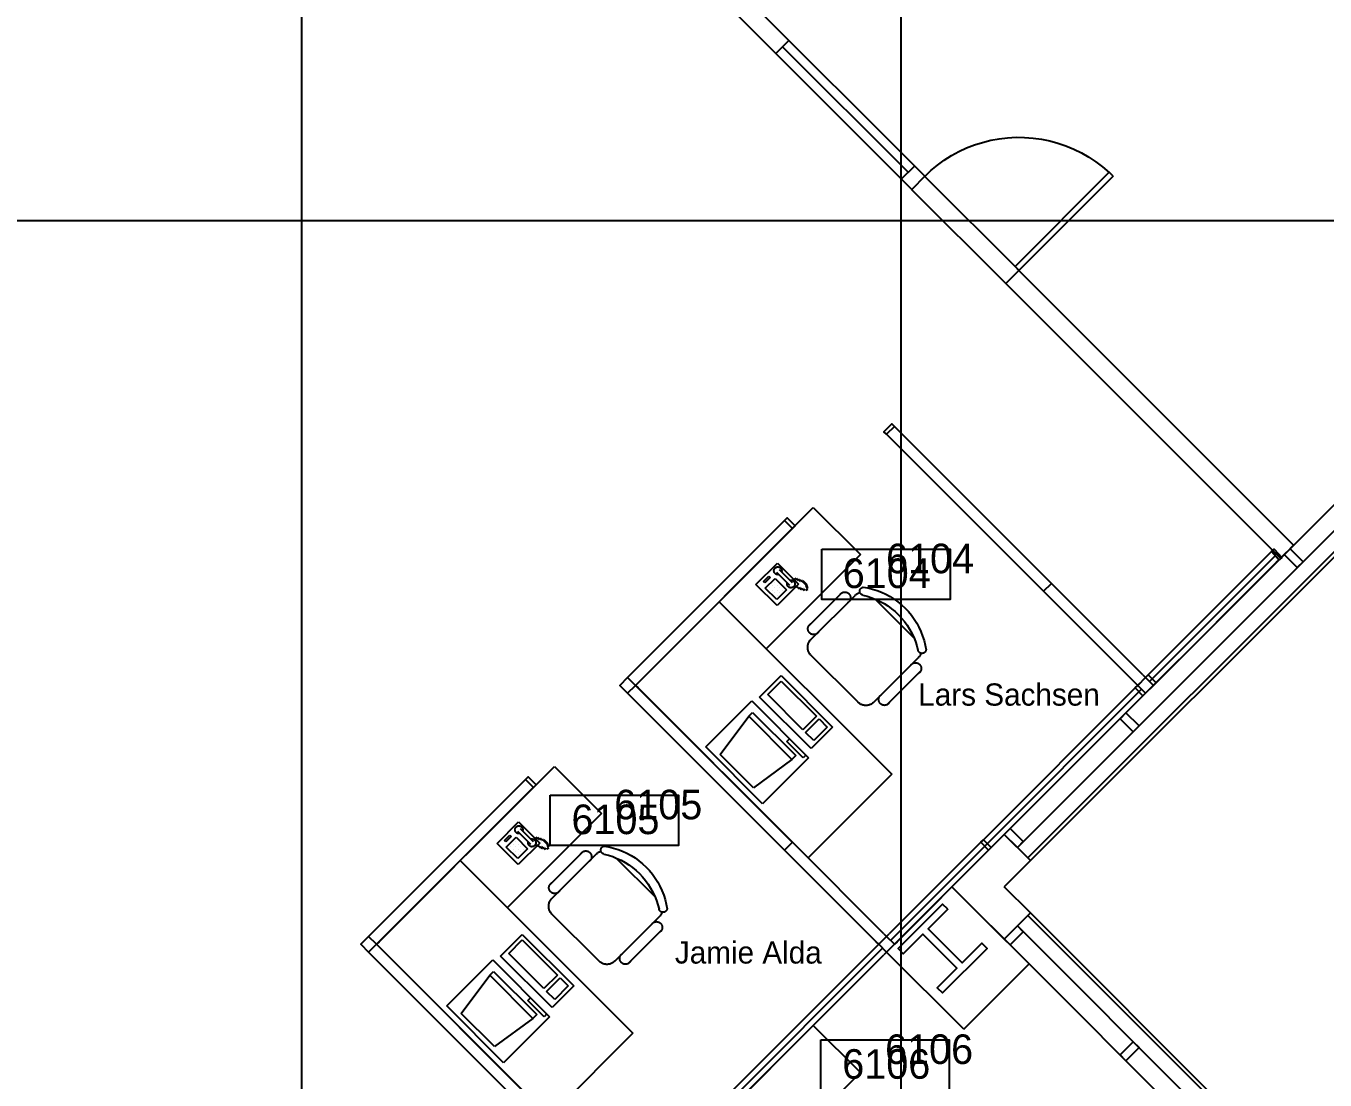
# Model space of a CAD drawing. Header units: millimetres. Extents: x 18694 to 89916, y 18694 to 89916.
# Drawn here: x 74918 to 83838, y 70910 to 78149 of the extents above; entities that cross this region are included whole.
import ezdxf

# ---------------------------------------------------------------- set-up
doc = ezdxf.new("R2010")
doc.units = ezdxf.units.MM
doc.layers.get('0').update_dxf_attribs({"linetype": 'CONTINUOUS'})
for name, color, linetype in [('E-B-FURR', 7, 'CONTINUOUS'), ('E-B-GLAZ', 7, 'CONTINUOUS'), ('E-B-MULL', 7, 'CONTINUOUS'), ('E-B-SHEL', 7, 'CONTINUOUS'), ('E-C-HEAD', 7, 'CONTINUOUS'), ('E-S-COLM', 7, 'CONTINUOUS'), ('EMPLOYEE', 7, 'CONTINUOUS'), ('GRIDLN', 7, 'CONTINUOUS'), ('PANELS_201', 7, 'CONTINUOUS'), ('RMNUM', 7, 'CONTINUOUS')]:
    doc.layers.add(name, color=color, linetype=linetype)

msp = doc.modelspace()

# ---------------------------------------------------------------- linework, layer by layer
for p, q in [((82355.330206, 77144.201789), (81709.414405, 76496.961386)), ((82382.298556, 77117.28863), (81736.382755, 76470.048228)), ((82382.298556, 77117.28863), (82355.330206, 77144.201789)), ((81736.382755, 76470.048228), (81709.414405, 76496.961386)), ((79103.167774, 73620.559443), (80324.482606, 74841.874275)), ((80324.482606, 74841.874275), (80647.771827, 74518.585055)), ((80647.771827, 74518.585055), (80001.193386, 73872.006614)), ((79930.789037, 74313.456469), (80078.160111, 74460.827543)), ((80071.813117, 74398.278468), (80161.615679, 74308.475907)), ((80078.160111, 74460.827543), (80223.713416, 74315.274238)), ((80089.77363, 74416.23898), (80179.576191, 74326.436419)), ((80076.342342, 74167.903164), (79930.789037, 74313.456469)), ((79983.065752, 74332.937947), (80019.548042, 74369.420237)), ((79991.484742, 74324.518957), (79983.065752, 74332.937947)), ((80027.967032, 74361.001247), (79991.484742, 74324.518957)), ((79994.291072, 74288.036666), (80061.642993, 74355.388587)), ((80019.548042, 74369.420237), (80027.967032, 74361.001247)), ((80041.998683, 74307.680976), (80041.998683, 74307.680976)), ((80058.836663, 74324.518957), (80058.836663, 74324.518957)), ((80061.642993, 74355.388587), (80140.220234, 74276.811346)), ((80075.674643, 74307.680976), (80075.674643, 74307.680976)), ((80223.713416, 74315.274238), (80076.342342, 74167.903164)), ((80192.714242, 74349.766573), (80207.082652, 74356.950778)), ((80194.533355, 74306.24899), (80221.451062, 74292.292934)), ((80203.49055, 74346.174471), (80217.85896, 74353.358675)), ((80214.266857, 74342.582368), (80228.635267, 74349.766573)), ((80225.043164, 74338.990266), (80239.411574, 74346.174471)), ((80235.819472, 74335.398163), (80250.187882, 74342.582368)), ((80246.595779, 74331.806061), (80260.964189, 74338.990266)), ((80253.779984, 74324.621856), (80268.148394, 74331.806061)), ((80260.964189, 74317.437651), (80275.332599, 74324.621856)), ((80268.148394, 74310.253446), (80282.516804, 74317.437651)), ((80271.740496, 74299.477139), (80286.108906, 74306.661344)), ((80072.868313, 74209.459425), (79994.291072, 74288.036666)), ((80025.160702, 74290.842996), (80025.160702, 74290.842996)), ((80041.998683, 74274.005016), (80041.998683, 74274.005016)), ((80058.836663, 74290.842996), (80058.836663, 74290.842996)), ((80058.836663, 74257.167036), (80058.836663, 74257.167036)), ((80140.220234, 74276.811346), (80072.868313, 74209.459425)), ((80075.674643, 74274.005016), (80075.674643, 74274.005016)), ((80075.674643, 74240.329055), (80075.674643, 74240.329055)), ((80092.512623, 74290.842996), (80092.512623, 74290.842996)), ((80092.512623, 74257.167036), (80092.512623, 74257.167036)), ((80109.350603, 74274.005016), (80109.350603, 74274.005016)), ((80221.451062, 74285.108729), (80235.819472, 74292.292934)), ((80232.227369, 74281.516627), (80246.595779, 74288.700831)), ((80243.003677, 74277.924524), (80257.372086, 74285.108729)), ((80253.779984, 74274.332422), (80268.148394, 74281.516627)), ((80271.994865, 74275.132611), (80286.363275, 74282.316815)), ((80275.332599, 74288.700831), (80289.701009, 74295.885036)), ((80292.252393, 74027.776436), (80521.248924, 74256.772967)), ((80307.967841, 73935.728811), (80613.296549, 74241.057519)), ((80749.075961, 74213.041181), (81016.332505, 73945.784637)), ((79677.904166, 74195.295834), (80863.297974, 73009.902026)), ((80631.257061, 73504.676517), (80307.967841, 73827.965737)), ((81044.348843, 73810.005225), (80739.020135, 73504.676517)), ((79955.695752, 73538.767766), (80104.243004, 73687.315018)), ((80104.243004, 73687.315018), (80457.042728, 73334.515295)), ((80831.821845, 73488.206984), (81060.818376, 73717.203515)), ((80288.561582, 72435.165635), (79103.167774, 73620.559443)), ((80011.400972, 73557.336173), (80104.243004, 73650.178205)), ((80104.243004, 73650.178205), (80345.632289, 73408.788921)), ((79585.488147, 73197.573297), (79901.151058, 73513.236207)), ((79901.151058, 73513.236207), (80291.087595, 73123.299671)), ((80308.495476, 73185.968043), (79955.695752, 73538.767766)), ((80252.790256, 73315.946888), (80011.400972, 73557.336173)), ((79685.430531, 73145.920082), (79880.593179, 73408.0705)), ((79880.593179, 73408.0705), (79906.848556, 73434.325877)), ((80176.941631, 73111.722048), (79880.593179, 73408.0705)), ((79906.848556, 73434.325877), (80203.197008, 73137.977425)), ((80345.632289, 73408.788921), (80252.790256, 73315.946888)), ((80271.358663, 73297.378482), (80364.200695, 73390.220514)), ((80457.042728, 73334.515295), (80308.495476, 73185.968043)), ((80419.905915, 73334.515295), (80327.063882, 73241.673262)), ((80364.200695, 73390.220514), (80419.905915, 73334.515295)), ((80142.540343, 73234.71011), (80161.108749, 73253.278516)), ((80253.950782, 73123.299671), (80142.540343, 73234.71011)), ((80327.063882, 73241.673262), (80271.358663, 73297.378482)), ((79975.424684, 72807.63676), (79585.488147, 73197.573297)), ((79913.795638, 72917.554975), (79685.430531, 73145.920082)), ((80272.519188, 73141.868077), (80253.950782, 73123.299671)), ((77325.077062, 71842.468731), (78546.391894, 73063.783563)), ((78546.391894, 73063.783563), (78869.681115, 72740.494343)), ((80176.941631, 73111.722048), (79913.795638, 72917.554975)), ((80291.087595, 73123.299671), (79975.424684, 72807.63676)), ((80203.197008, 73137.977425), (80176.941631, 73111.722048)), ((80863.297974, 73009.902026), (80288.561582, 72435.165635)), ((78869.681115, 72740.494343), (78223.102674, 72093.915902)), ((78152.698325, 72535.365757), (78300.069399, 72682.736831)), ((78293.722406, 72620.187756), (78383.524967, 72530.385195)), ((78300.069399, 72682.736831), (78445.622704, 72537.183526)), ((78311.682918, 72638.148268), (78401.485479, 72548.345707)), ((78298.25163, 72389.812452), (78152.698325, 72535.365757)), ((78204.97504, 72554.847235), (78241.45733, 72591.329525)), ((78213.39403, 72546.428245), (78204.97504, 72554.847235)), ((78249.87632, 72582.910535), (78213.39403, 72546.428245)), ((78216.20036, 72509.945954), (78283.552281, 72577.297875)), ((78241.45733, 72591.329525), (78249.87632, 72582.910535)), ((78263.907971, 72529.590264), (78263.907971, 72529.590264)), ((78280.745951, 72546.428245), (78280.745951, 72546.428245)), ((78283.552281, 72577.297875), (78362.129522, 72498.720634)), ((78297.583931, 72529.590264), (78297.583931, 72529.590264)), ((78445.622704, 72537.183526), (78298.25163, 72389.812452)), ((78414.62353, 72571.675861), (78428.99194, 72578.860066)), ((78416.442643, 72528.158278), (78443.36035, 72514.202222)), ((78425.399838, 72568.083759), (78439.768248, 72575.267963)), ((78436.176145, 72564.491656), (78450.544555, 72571.675861)), ((78446.952452, 72560.899554), (78461.320862, 72568.083759)), ((78457.72876, 72557.307451), (78472.09717, 72564.491656)), ((78468.505067, 72553.715349), (78482.873477, 72560.899554)), ((78475.689272, 72546.531144), (78490.057682, 72553.715349)), ((78482.873477, 72539.346939), (78497.241887, 72546.531144)), ((78490.057682, 72532.162734), (78504.426092, 72539.346939)), ((78493.649784, 72521.386427), (78508.018194, 72528.570632)), ((78497.241887, 72510.610119), (78511.610297, 72517.794324)), ((78294.777601, 72431.368713), (78216.20036, 72509.945954)), ((78247.06999, 72512.752284), (78247.06999, 72512.752284)), ((78263.907971, 72495.914304), (78263.907971, 72495.914304)), ((78280.745951, 72512.752284), (78280.745951, 72512.752284)), ((78280.745951, 72479.076324), (78280.745951, 72479.076324)), ((78362.129522, 72498.720634), (78294.777601, 72431.368713)), ((78297.583931, 72495.914304), (78297.583931, 72495.914304)), ((78297.583931, 72462.238343), (78297.583931, 72462.238343)), ((78314.421911, 72512.752284), (78314.421911, 72512.752284)), ((78314.421911, 72479.076324), (78314.421911, 72479.076324)), ((78331.259892, 72495.914304), (78331.259892, 72495.914304)), ((78443.36035, 72507.018017), (78457.72876, 72514.202222)), ((78454.136657, 72503.425915), (78468.505067, 72510.610119)), ((78464.912965, 72499.833812), (78479.281375, 72507.018017)), ((78475.689272, 72496.24171), (78490.057682, 72503.425915)), ((78493.904153, 72497.041899), (78508.272563, 72504.226103)), ((78514.161681, 72249.685724), (78743.158212, 72478.682255)), ((78529.877129, 72157.638099), (78835.205837, 72462.966807)), ((78970.985249, 72434.950469), (79238.241793, 72167.693925)), ((77899.813454, 72417.205122), (79085.207262, 71231.811314)), ((78853.166349, 71726.585805), (78529.877129, 72049.875025)), ((79266.258131, 72031.914513), (78960.929423, 71726.585805)), ((78177.60504, 71760.677054), (78326.152292, 71909.224306)), ((78326.152292, 71909.224306), (78678.952016, 71556.424583)), ((79053.731133, 71710.116272), (79282.727664, 71939.112803)), ((78510.47087, 70657.074923), (77325.077062, 71842.468731)), ((78233.31026, 71779.245461), (78326.152292, 71872.087493)), ((78326.152292, 71872.087493), (78567.541577, 71630.698209)), ((77807.397435, 71419.482585), (78123.060346, 71735.145496)), ((78123.060346, 71735.145496), (78512.996883, 71345.208959)), ((78530.404764, 71407.877331), (78177.60504, 71760.677054)), ((78474.699544, 71537.856176), (78233.31026, 71779.245461)), ((77907.339819, 71367.82937), (78102.502467, 71629.979788)), ((78102.502467, 71629.979788), (78128.757844, 71656.235165)), ((78398.850919, 71333.631336), (78102.502467, 71629.979788)), ((78128.757844, 71656.235165), (78425.106296, 71359.886713)), ((78567.541577, 71630.698209), (78474.699544, 71537.856176)), ((78493.267951, 71519.28777), (78586.109983, 71612.129802)), ((78678.952016, 71556.424583), (78530.404764, 71407.877331)), ((78641.815203, 71556.424583), (78548.97317, 71463.58255)), ((78586.109983, 71612.129802), (78641.815203, 71556.424583)), ((78364.449631, 71456.619398), (78383.018037, 71475.187804)), ((78475.86007, 71345.208959), (78364.449631, 71456.619398)), ((78548.97317, 71463.58255), (78493.267951, 71519.28777)), ((78197.333972, 71029.546048), (77807.397435, 71419.482585)), ((78135.704926, 71139.464263), (77907.339819, 71367.82937)), ((78425.106296, 71359.886713), (78398.850919, 71333.631336)), ((78494.428476, 71363.777365), (78475.86007, 71345.208959)), ((78398.850919, 71333.631336), (78135.704926, 71139.464263)), ((78512.996883, 71345.208959), (78197.333972, 71029.546048)), ((79103.167774, 70064.378019), (80324.482606, 71285.692851)), ((80324.482606, 71285.692851), (80647.771827, 70962.403631)), ((79085.207262, 71231.811314), (78510.47087, 70657.074923)), ((80647.771827, 70962.403631), (80001.193386, 70315.82519))]:
    msp.add_line(p, q)
for points in [[(81089.142353, 77115.964029), (81131.582184, 77155.86426), (81176.476415, 77192.981316), (81223.642854, 77227.164569), (81272.890092, 77258.275296), (81324.018273, 77286.187244), (81376.81991, 77310.787141), (81431.080722, 77331.975156), (81486.58051, 77349.665303), (81543.094045, 77363.785793), (81600.391982, 77374.279321), (81658.241796, 77381.103303), (81716.408722, 77384.230047), (81774.656706, 77383.646862), (81832.749367, 77379.356116), (81890.450954, 77371.375222), (81947.527302, 77359.736567), (82003.746784, 77344.487383), (82058.88125, 77325.689555), (82112.706955, 77303.419368), (82165.005463, 77277.767198), (82215.564537, 77248.837147), (82264.178998, 77216.746618), (82310.651558, 77181.625843), (82354.793624, 77143.617346)], [(80088.358569, 74381.733016), (80086.677011, 74381.29381), (80084.97038, 74380.965254), (80083.245948, 74380.748748), (80081.511064, 74380.645215), (80079.773122, 74380.655096), (80078.039528, 74380.778349), (80076.317669, 74381.014448), (80074.614884, 74381.362388), (80072.938428, 74381.820686), (80071.295447, 74382.387389), (80069.692941, 74383.060081), (80068.13774, 74383.835896), (80066.636471, 74384.711528), (80065.195532, 74385.683246), (80063.821063, 74386.746907), (80062.518923, 74387.897981), (80061.294659, 74389.13156), (80060.153489, 74390.442389), (80059.100277, 74391.824881), (80058.139511, 74393.273145), (80057.275284, 74394.781008), (80056.51128, 74396.342046), (80055.850755, 74397.949605), (80055.296523, 74399.596835), (80054.850946, 74401.276716), (80054.515924, 74402.98209), (80054.292884, 74404.705689), (80054.182776, 74406.440168), (80054.18607, 74408.178135), (80054.302751, 74409.912184), (80054.532322, 74411.634925), (80054.873806, 74413.339017), (80055.325746, 74415.017197), (80055.886217, 74416.662315), (80056.552831, 74418.267359), (80057.322746, 74419.825489), (80058.192682, 74421.330066), (80059.158931, 74422.774678), (80060.217375, 74424.153168), (80061.363505, 74425.459662), (80062.592435, 74426.688593), (80063.89893, 74427.834722), (80065.27742, 74428.893167), (80066.722031, 74429.859416), (80068.226608, 74430.729352), (80069.784739, 74431.499267), (80071.389783, 74432.16588), (80073.034901, 74432.726351), (80074.713081, 74433.178292), (80076.417173, 74433.519775), (80078.139914, 74433.749347), (80079.873963, 74433.866028), (80081.61193, 74433.869322), (80083.346409, 74433.759214), (80085.070008, 74433.536174), (80086.775381, 74433.201151), (80088.455263, 74432.755575), (80090.102493, 74432.201343), (80091.710052, 74431.540818), (80093.27109, 74430.776814), (80094.778953, 74429.912587), (80096.227217, 74428.951821), (80097.609709, 74427.898608), (80098.920538, 74426.757439), (80100.154117, 74425.533175), (80101.30519, 74424.231034), (80102.368852, 74422.856566), (80103.34057, 74421.415627), (80104.216202, 74419.914358), (80104.992017, 74418.359157), (80105.664709, 74416.756651), (80106.231412, 74415.113669), (80106.689709, 74413.437214), (80107.037649, 74411.734428), (80107.273749, 74410.01257), (80107.397002, 74408.278976), (80107.406883, 74406.541034), (80107.30335, 74404.80615), (80107.086844, 74403.081718), (80106.758288, 74401.375087), (80106.319081, 74399.693529)], [(80163.030739, 74342.981871), (80164.712297, 74343.421077), (80166.418929, 74343.749633), (80168.143361, 74343.966139), (80169.878244, 74344.069672), (80171.616186, 74344.059791), (80173.349781, 74343.936538), (80175.071639, 74343.700439), (80176.774424, 74343.352499), (80178.45088, 74342.894201), (80180.093862, 74342.327499), (80181.696367, 74341.654806), (80183.251569, 74340.878991), (80184.752838, 74340.003359), (80186.193777, 74339.031642), (80187.568245, 74337.96798), (80188.870386, 74336.816906), (80190.094649, 74335.583327), (80191.235819, 74334.272498), (80192.289031, 74332.890006), (80193.249798, 74331.441742), (80194.114025, 74329.933879), (80194.878029, 74328.372842), (80195.538554, 74326.765282), (80196.092786, 74325.118052), (80196.538362, 74323.438171), (80196.873384, 74321.732797), (80197.096425, 74320.009198), (80197.206533, 74318.274719), (80197.203239, 74316.536752), (80197.086558, 74314.802703), (80196.856986, 74313.079962), (80196.515503, 74311.375871), (80196.063562, 74309.69769), (80195.503091, 74308.052572), (80194.836477, 74306.447528), (80194.066562, 74304.889398), (80193.196627, 74303.384821), (80192.230378, 74301.940209), (80191.171933, 74300.561719), (80190.025803, 74299.255225), (80188.796873, 74298.026294), (80187.490379, 74296.880165), (80186.111889, 74295.82172), (80184.667277, 74294.855471), (80183.1627, 74293.985535), (80181.60457, 74293.21562), (80179.999525, 74292.549007), (80178.354408, 74291.988536), (80176.676227, 74291.536595), (80174.972135, 74291.195112), (80173.249394, 74290.96554), (80171.515345, 74290.848859), (80169.777378, 74290.845565), (80168.0429, 74290.955673), (80166.319301, 74291.178714), (80164.613927, 74291.513736), (80162.934046, 74291.959312), (80161.286815, 74292.513544), (80159.679256, 74293.174069), (80158.118219, 74293.938073), (80156.610355, 74294.8023), (80155.162092, 74295.763067), (80153.7796, 74296.816279), (80152.468771, 74297.957448), (80151.235191, 74299.181712), (80150.084118, 74300.483853), (80149.020456, 74301.858321), (80148.048739, 74303.29926), (80147.173107, 74304.800529), (80146.397291, 74306.35573), (80145.724599, 74307.958236), (80145.157897, 74309.601218), (80144.699599, 74311.277673), (80144.351659, 74312.980459), (80144.115559, 74314.702317), (80143.992307, 74316.435911), (80143.982426, 74318.173853), (80144.085959, 74319.908737), (80144.302465, 74321.633169), (80144.631021, 74323.3398), (80145.070227, 74325.021359)], [(80505.533476, 74241.057519), (80506.848049, 74243.279986), (80508.304361, 74245.412266), (80509.896248, 74247.445332), (80511.61697, 74249.370579), (80513.459244, 74251.179857), (80515.415272, 74252.865508), (80517.476773, 74254.420395), (80519.635022, 74255.837937), (80521.880881, 74257.112133), (80524.204845, 74258.23759), (80526.597076, 74259.209544), (80529.047447, 74260.02388), (80531.545586, 74260.677151), (80534.080918, 74261.166592), (80536.642712, 74261.49013), (80539.220122, 74261.646397), (80541.802238, 74261.634731), (80544.378131, 74261.455182), (80546.936896, 74261.108508), (80549.467702, 74260.596179), (80551.959837, 74259.920362), (80554.40275, 74259.083918), (80556.7861, 74258.090388), (80559.0998, 74256.943978), (80561.334054, 74255.64954), (80563.479406, 74254.212554), (80565.526773, 74252.639103), (80567.46749, 74250.935847), (80569.293341, 74249.109997), (80570.996597, 74247.16928), (80572.570048, 74245.121912), (80574.007034, 74242.976561), (80575.301471, 74240.742306), (80576.447881, 74238.428607), (80577.441411, 74236.045256), (80578.277855, 74233.602343), (80578.953672, 74231.110209), (80579.466002, 74228.579403), (80579.812675, 74226.020638), (80579.992225, 74223.444745), (80580.003891, 74220.862628), (80579.847624, 74218.285218), (80579.524085, 74215.723425), (80579.034644, 74213.188093), (80578.381373, 74210.689954), (80577.567038, 74208.239582), (80576.595084, 74205.847352), (80575.469627, 74203.523388), (80574.19543, 74201.277528), (80572.777888, 74199.11928), (80571.223001, 74197.057779), (80569.537351, 74195.101751), (80567.728073, 74193.259476), (80565.802825, 74191.538754), (80563.769759, 74189.946868), (80561.637479, 74188.490555), (80559.415012, 74187.175982)], [(80613.296549, 74241.057519), (80616.634718, 74244.200608), (80620.155881, 74247.137239), (80623.84729, 74249.856777), (80627.695578, 74252.349379), (80631.686814, 74254.606017), (80635.806548, 74256.618524), (80640.039863, 74258.379612), (80644.371432, 74259.882905)], [(80664.950583, 74240.225093), (80663.215857, 74240.684015), (80661.514274, 74241.253662), (80659.852893, 74241.931671), (80658.238606, 74242.715229), (80656.678112, 74243.601084), (80655.177884, 74244.585563), (80653.744146, 74245.66458), (80652.382847, 74246.83366), (80651.099633, 74248.087951), (80649.899829, 74249.42225), (80648.788413, 74250.831021), (80647.769996, 74252.308421), (80646.848802, 74253.848318), (80646.028653, 74255.444325), (80645.312953, 74257.089821), (80644.704669, 74258.777978), (80644.206327, 74260.501793), (80643.819993, 74262.254114), (80643.547271, 74264.027671), (80643.389291, 74265.815107), (80643.346709, 74267.609005), (80643.419702, 74269.401923), (80643.607966, 74271.186422), (80643.910722, 74272.9551), (80644.326713, 74274.700619), (80644.854212, 74276.415736), (80645.491032, 74278.093337), (80646.234531, 74279.72646), (80647.081623, 74281.308332), (80648.028795, 74282.832388), (80649.072117, 74284.292307), (80650.20726, 74285.682031), (80651.429515, 74286.995794), (80652.733812, 74288.228147), (80654.114739, 74289.373976), (80655.566566, 74290.428528), (80657.083272, 74291.387428), (80658.658562, 74292.246696), (80660.285902, 74293.00277), (80661.958541, 74293.652511), (80663.669538, 74294.193224), (80665.411796, 74294.622666), (80667.178086, 74294.939056)], [(80664.863713, 74239.847997), (80695.244156, 74232.060567), (80725.075218, 74222.379497), (80754.238993, 74210.843051), (80782.620213, 74197.496827), (80810.106703, 74182.393574), (80836.589824, 74165.592988), (80861.964902, 74147.161472), (80886.131643, 74127.171876), (80908.994531, 74105.703207), (80930.4632, 74082.840319), (80950.452796, 74058.673578), (80968.884312, 74033.2985), (80985.684898, 74006.815379), (81000.788151, 73979.328889), (81014.134375, 73950.947669), (81025.670821, 73921.783894), (81035.351891, 73891.952832), (81043.139321, 73861.572389)], [(80667.178086, 74294.939056), (80699.368367, 74289.278334), (80731.128006, 74281.55931), (80762.325533, 74271.813937), (80792.831806, 74260.082554), (80822.520543, 74246.413726), (80851.268849, 74230.864033), (80878.957718, 74213.497844), (80905.472533, 74194.387047), (80930.703536, 74173.61075), (80954.546282, 74151.254958), (80976.902074, 74127.412212), (80997.678371, 74102.181209), (81016.789168, 74075.666394), (81034.155357, 74047.977525), (81049.70505, 74019.229219), (81063.373878, 73989.540482), (81075.105261, 73959.034209), (81084.850634, 73927.836682), (81092.569658, 73896.077043), (81098.23038, 73863.886762)], [(80361.849378, 73989.610348), (80360.534805, 73987.387881), (80359.078492, 73985.255601), (80357.486606, 73983.222535), (80355.765883, 73981.297287), (80353.923609, 73979.488009), (80351.967581, 73977.802359), (80349.90608, 73976.247472), (80347.747832, 73974.82993), (80345.501972, 73973.555733), (80343.178008, 73972.430276), (80340.785777, 73971.458322), (80338.335406, 73970.643987), (80335.837267, 73969.990716), (80333.301935, 73969.501275), (80330.740142, 73969.177736), (80328.162732, 73969.021469), (80325.580615, 73969.033135), (80323.004722, 73969.212685), (80320.445957, 73969.559358), (80317.915151, 73970.071688), (80315.423017, 73970.747505), (80312.980104, 73971.583949), (80310.596753, 73972.577479), (80308.283054, 73973.723889), (80306.048799, 73975.018326), (80303.903447, 73976.455312), (80301.85608, 73978.028763), (80299.915363, 73979.732019), (80298.089513, 73981.55787), (80296.386257, 73983.498587), (80294.812806, 73985.545954), (80293.37582, 73987.691306), (80292.081382, 73989.92556), (80290.934972, 73992.23926), (80289.941442, 73994.62261), (80289.104998, 73997.065523), (80288.429181, 73999.557658), (80287.916852, 74002.088464), (80287.570178, 74004.647229), (80287.390629, 74007.223122), (80287.378963, 74009.805238), (80287.53523, 74012.382648), (80287.858768, 74014.944442), (80288.348209, 74017.479774), (80289.00148, 74019.977913), (80289.815816, 74022.428284), (80290.78777, 74024.820515), (80291.913227, 74027.144479), (80293.187423, 74029.390338), (80294.604965, 74031.548587), (80296.159852, 74033.610088), (80297.845503, 74035.566116), (80299.654781, 74037.40839), (80301.580028, 74039.129112), (80303.613094, 74040.720999), (80305.745374, 74042.177311), (80307.967841, 74043.491884)], [(80307.967841, 73827.965737), (80304.559184, 73831.605123), (80301.395853, 73835.459653), (80298.491393, 73839.512822), (80295.858242, 73843.747274), (80293.507675, 73848.144876), (80291.449757, 73852.686797), (80289.693302, 73857.353587), (80288.24583, 73862.125263), (80287.113539, 73866.981392), (80286.301279, 73871.901178), (80285.812528, 73876.863556), (80285.649378, 73881.847274), (80285.812528, 73886.830993), (80286.301279, 73891.79337), (80287.113539, 73896.713157), (80288.24583, 73901.569285), (80289.693302, 73906.340961), (80291.449757, 73911.007752), (80293.507675, 73915.549672), (80295.858242, 73919.947274), (80298.491393, 73924.181726), (80301.395853, 73928.234895), (80304.559184, 73932.089425), (80307.967841, 73935.728811)], [(81098.23038, 73863.886762), (81097.91399, 73862.120472), (81097.484548, 73860.378214), (81096.943835, 73858.667217), (81096.294094, 73856.994578), (81095.53802, 73855.367238), (81094.678752, 73853.791948), (81093.719852, 73852.275242), (81092.6653, 73850.823415), (81091.519471, 73849.442488), (81090.287118, 73848.138191), (81088.973355, 73846.915936), (81087.583631, 73845.780793), (81086.123712, 73844.737471), (81084.599656, 73843.790299), (81083.017784, 73842.943207), (81081.384661, 73842.199708), (81079.70706, 73841.562888), (81077.991943, 73841.035389), (81076.246424, 73840.619398), (81074.477746, 73840.316642), (81072.693247, 73840.128378), (81070.900329, 73840.055385), (81069.106431, 73840.097967), (81067.318995, 73840.255947), (81065.545438, 73840.528669), (81063.793117, 73840.915003), (81062.069302, 73841.413345), (81060.381145, 73842.021629), (81058.735649, 73842.737329), (81057.139642, 73843.557478), (81055.599745, 73844.478672), (81054.122345, 73845.497089), (81052.713574, 73846.608505), (81051.379275, 73847.808309), (81050.124984, 73849.091523), (81048.955904, 73850.452822), (81047.876887, 73851.88656), (81046.892408, 73853.386788), (81046.006553, 73854.947282), (81045.222995, 73856.561569), (81044.544986, 73858.22295), (81043.975339, 73859.924533), (81043.516417, 73861.659259)], [(80991.221391, 73755.369603), (80992.535964, 73757.59207), (80993.992277, 73759.72435), (80995.584163, 73761.757416), (80997.304885, 73763.682664), (80999.14716, 73765.491942), (81001.103188, 73767.177592), (81003.164689, 73768.732479), (81005.322937, 73770.150021), (81007.568797, 73771.424218), (81009.892761, 73772.549675), (81012.284991, 73773.521629), (81014.735363, 73774.335964), (81017.233502, 73774.989235), (81019.768834, 73775.478676), (81022.330627, 73775.802215), (81024.908037, 73775.958482), (81027.490154, 73775.946816), (81030.066047, 73775.767266), (81032.624812, 73775.420593), (81035.155618, 73774.908263), (81037.647752, 73774.232446), (81040.090665, 73773.396002), (81042.474016, 73772.402472), (81044.787715, 73771.256062), (81047.02197, 73769.961625), (81049.167321, 73768.524639), (81051.214689, 73766.951188), (81053.155406, 73765.247932), (81054.981256, 73763.422081), (81056.684512, 73761.481364), (81058.257963, 73759.433997), (81059.694949, 73757.288645), (81060.989387, 73755.054391), (81062.135797, 73752.740691), (81063.129327, 73750.357341), (81063.965771, 73747.914428), (81064.641588, 73745.422293), (81065.153917, 73742.891487), (81065.500591, 73740.332722), (81065.68014, 73737.756829), (81065.691806, 73735.174713), (81065.535539, 73732.597303), (81065.212001, 73730.035509), (81064.72256, 73727.500177), (81064.069289, 73725.002038), (81063.254953, 73722.551667), (81062.282999, 73720.159436), (81061.157542, 73717.835472), (81059.883346, 73715.589613), (81058.465804, 73713.431364), (81056.910917, 73711.369863), (81055.225266, 73709.413835), (81053.415988, 73707.571561), (81051.490741, 73705.850839), (81049.457675, 73704.258952), (81047.325395, 73702.80264), (81045.102928, 73701.488067)], [(81063.174229, 73841.080108), (81061.670936, 73836.748539), (81059.909848, 73832.515224), (81057.897341, 73828.39549), (81055.640703, 73824.404254), (81053.148101, 73820.555966), (81050.428563, 73816.864557), (81047.491932, 73813.343394), (81044.348843, 73810.005225)], [(80739.020135, 73504.676517), (80735.380749, 73501.26786), (80731.526219, 73498.104529), (80727.47305, 73495.200069), (80723.238598, 73492.566918), (80718.840996, 73490.216351), (80714.299076, 73488.158433), (80709.632285, 73486.401978), (80704.860609, 73484.954506), (80700.004481, 73483.822215), (80695.084694, 73483.009955), (80690.122317, 73482.521204), (80685.138598, 73482.358054), (80680.15488, 73482.521204), (80675.192502, 73483.009955), (80670.272716, 73483.822215), (80665.416587, 73484.954506), (80660.644911, 73486.401978), (80655.978121, 73488.158433), (80651.4362, 73490.216351), (80647.038598, 73492.566918), (80642.804146, 73495.200069), (80638.750977, 73498.104529), (80634.896447, 73501.26786), (80631.257061, 73504.676517)], [(80847.537293, 73503.922432), (80846.22272, 73501.699965), (80844.766408, 73499.567685), (80843.174521, 73497.534619), (80841.453799, 73495.609372), (80839.611525, 73493.800094), (80837.655497, 73492.114443), (80835.593996, 73490.559556), (80833.435747, 73489.142014), (80831.189888, 73487.867818), (80828.865924, 73486.742361), (80826.473693, 73485.770407), (80824.023322, 73484.956071), (80821.525183, 73484.3028), (80818.98985, 73483.813359), (80816.428057, 73483.489821), (80813.850647, 73483.333554), (80811.268531, 73483.34522), (80808.692638, 73483.524769), (80806.133873, 73483.871443), (80803.603066, 73484.383772), (80801.110932, 73485.059589), (80798.668019, 73485.896033), (80796.284669, 73486.889563), (80793.970969, 73488.035973), (80791.736715, 73489.330411), (80789.591363, 73490.767397), (80787.543996, 73492.340848), (80785.603279, 73494.044104), (80783.777428, 73495.869954), (80782.074172, 73497.810671), (80780.500721, 73499.858038), (80779.063735, 73502.00339), (80777.769298, 73504.237645), (80776.622888, 73506.551344), (80775.629358, 73508.934695), (80774.792914, 73511.377608), (80774.117097, 73513.869742), (80773.604767, 73516.400548), (80773.258094, 73518.959313), (80773.078544, 73521.535206), (80773.066878, 73524.117323), (80773.223145, 73526.694733), (80773.546684, 73529.256526), (80774.036125, 73531.791858), (80774.689396, 73534.289997), (80775.503731, 73536.740369), (80776.475685, 73539.132599), (80777.601142, 73541.456563), (80778.875339, 73543.702423), (80780.292881, 73545.860671), (80781.847768, 73547.922172), (80783.533418, 73549.8782), (80785.342696, 73551.720474), (80787.267944, 73553.441197), (80789.30101, 73555.033083), (80791.43329, 73556.489396), (80793.655757, 73557.803969)], [(78310.267857, 72603.642304), (78308.586299, 72603.203098), (78306.879668, 72602.874542), (78305.155236, 72602.658036), (78303.420352, 72602.554503), (78301.68241, 72602.564384), (78299.948816, 72602.687637), (78298.226957, 72602.923736), (78296.524172, 72603.271676), (78294.847716, 72603.729974), (78293.204735, 72604.296677), (78291.602229, 72604.969369), (78290.047028, 72605.745184), (78288.545759, 72606.620816), (78287.10482, 72607.592534), (78285.730351, 72608.656195), (78284.428211, 72609.807269), (78283.203947, 72611.040848), (78282.062778, 72612.351677), (78281.009565, 72613.734169), (78280.048799, 72615.182433), (78279.184572, 72616.690296), (78278.420568, 72618.251334), (78277.760043, 72619.858893), (78277.205811, 72621.506123), (78276.760234, 72623.186004), (78276.425212, 72624.891378), (78276.202172, 72626.614977), (78276.092064, 72628.349456), (78276.095358, 72630.087423), (78276.212039, 72631.821472), (78276.44161, 72633.544213), (78276.783094, 72635.248305), (78277.235034, 72636.926485), (78277.795505, 72638.571603), (78278.462119, 72640.176647), (78279.232034, 72641.734777), (78280.10197, 72643.239354), (78281.068219, 72644.683966), (78282.126663, 72646.062456), (78283.272793, 72647.36895), (78284.501723, 72648.597881), (78285.808218, 72649.74401), (78287.186708, 72650.802455), (78288.631319, 72651.768704), (78290.135896, 72652.63864), (78291.694027, 72653.408555), (78293.299071, 72654.075168), (78294.944189, 72654.63564), (78296.622369, 72655.08758), (78298.326461, 72655.429063), (78300.049202, 72655.658635), (78301.783251, 72655.775316), (78303.521218, 72655.77861), (78305.255697, 72655.668502), (78306.979296, 72655.445462), (78308.68467, 72655.110439), (78310.364551, 72654.664863), (78312.011781, 72654.110631), (78313.61934, 72653.450106), (78315.180378, 72652.686102), (78316.688241, 72651.821875), (78318.136505, 72650.861109), (78319.518997, 72649.807896), (78320.829826, 72648.666727), (78322.063405, 72647.442463), (78323.214478, 72646.140322), (78324.27814, 72644.765854), (78325.249858, 72643.324915), (78326.12549, 72641.823646), (78326.901305, 72640.268445), (78327.573997, 72638.665939), (78328.1407, 72637.022957), (78328.598998, 72635.346502), (78328.946938, 72633.643716), (78329.183037, 72631.921858), (78329.30629, 72630.188264), (78329.316171, 72628.450322), (78329.212638, 72626.715438), (78328.996132, 72624.991006), (78328.667576, 72623.284375), (78328.228369, 72621.602817)], [(78384.940027, 72564.891159), (78386.621585, 72565.330365), (78388.328217, 72565.658921), (78390.052649, 72565.875427), (78391.787532, 72565.97896), (78393.525474, 72565.969079), (78395.259069, 72565.845826), (78396.980927, 72565.609727), (78398.683712, 72565.261787), (78400.360168, 72564.803489), (78402.00315, 72564.236787), (78403.605655, 72563.564094), (78405.160857, 72562.788279), (78406.662126, 72561.912647), (78408.103065, 72560.94093), (78409.477533, 72559.877268), (78410.779674, 72558.726194), (78412.003937, 72557.492615), (78413.145107, 72556.181786), (78414.198319, 72554.799294), (78415.159086, 72553.351031), (78416.023313, 72551.843167), (78416.787317, 72550.28213), (78417.447842, 72548.67457), (78418.002074, 72547.02734), (78418.44765, 72545.347459), (78418.782672, 72543.642085), (78419.005713, 72541.918486), (78419.115821, 72540.184007), (78419.112527, 72538.44604), (78418.995846, 72536.711992), (78418.766274, 72534.98925), (78418.424791, 72533.285159), (78417.97285, 72531.606978), (78417.412379, 72529.96186), (78416.745765, 72528.356816), (78415.97585, 72526.798686), (78415.105915, 72525.294109), (78414.139666, 72523.849497), (78413.081221, 72522.471007), (78411.935091, 72521.164513), (78410.706161, 72519.935582), (78409.399667, 72518.789453), (78408.021177, 72517.731008), (78406.576565, 72516.764759), (78405.071988, 72515.894823), (78403.513858, 72515.124908), (78401.908813, 72514.458295), (78400.263696, 72513.897824), (78398.585515, 72513.445883), (78396.881423, 72513.1044), (78395.158682, 72512.874828), (78393.424633, 72512.758147), (78391.686666, 72512.754853), (78389.952188, 72512.864961), (78388.228589, 72513.088002), (78386.523215, 72513.423024), (78384.843334, 72513.8686), (78383.196103, 72514.422832), (78381.588544, 72515.083357), (78380.027507, 72515.847361), (78378.519643, 72516.711588), (78377.07138, 72517.672355), (78375.688888, 72518.725567), (78374.378059, 72519.866736), (78373.144479, 72521.091), (78371.993406, 72522.393141), (78370.929744, 72523.767609), (78369.958027, 72525.208548), (78369.082395, 72526.709817), (78368.306579, 72528.265018), (78367.633887, 72529.867524), (78367.067185, 72531.510506), (78366.608887, 72533.186961), (78366.260947, 72534.889747), (78366.024847, 72536.611605), (78365.901595, 72538.345199), (78365.891714, 72540.083141), (78365.995247, 72541.818025), (78366.211753, 72543.542457), (78366.540309, 72545.249088), (78366.979515, 72546.930647)], [(78886.859871, 72462.134381), (78885.125145, 72462.593303), (78883.423562, 72463.16295), (78881.762181, 72463.840959), (78880.147895, 72464.624517), (78878.5874, 72465.510372), (78877.087172, 72466.494851), (78875.653434, 72467.573869), (78874.292135, 72468.742948), (78873.008921, 72469.997239), (78871.809117, 72471.331538), (78870.697701, 72472.740309), (78869.679284, 72474.217709), (78868.75809, 72475.757606), (78867.937941, 72477.353614), (78867.222241, 72478.999109), (78866.613957, 72480.687266), (78866.115615, 72482.411081), (78865.729281, 72484.163402), (78865.456559, 72485.936959), (78865.298579, 72487.724395), (78865.255997, 72489.518293), (78865.32899, 72491.311211), (78865.517254, 72493.09571), (78865.82001, 72494.864388), (78866.236001, 72496.609907), (78866.7635, 72498.325024), (78867.40032, 72500.002625), (78868.143819, 72501.635748), (78868.990911, 72503.21762), (78869.938083, 72504.741676), (78870.981405, 72506.201595), (78872.116548, 72507.591319), (78873.338803, 72508.905082), (78874.6431, 72510.137435), (78876.024027, 72511.283264), (78877.475854, 72512.337816), (78878.99256, 72513.296716), (78880.56785, 72514.155985), (78882.19519, 72514.912058), (78883.867829, 72515.561799), (78885.578826, 72516.102512), (78887.321084, 72516.531954), (78889.087374, 72516.848344)], [(78889.087374, 72516.848344), (78921.277656, 72511.187622), (78953.037294, 72503.468598), (78984.234821, 72493.723225), (79014.741094, 72481.991843), (79044.429831, 72468.323014), (79073.178137, 72452.773321), (79100.867006, 72435.407132), (79127.381821, 72416.296335), (79152.612824, 72395.520038), (79176.45557, 72373.164246), (79198.811362, 72349.3215), (79219.587659, 72324.090497), (79238.698456, 72297.575682), (79256.064645, 72269.886813), (79271.614338, 72241.138507), (79285.283166, 72211.44977), (79297.014549, 72180.943497), (79306.759922, 72149.74597), (79314.478946, 72117.986332), (79320.139668, 72085.79605)], [(78727.442764, 72462.966807), (78728.757337, 72465.189274), (78730.213649, 72467.321554), (78731.805536, 72469.35462), (78733.526258, 72471.279867), (78735.368532, 72473.089145), (78737.32456, 72474.774796), (78739.386061, 72476.329683), (78741.54431, 72477.747225), (78743.790169, 72479.021421), (78746.114133, 72480.146878), (78748.506364, 72481.118832), (78750.956735, 72481.933168), (78753.454874, 72482.586439), (78755.990206, 72483.07588), (78758.552, 72483.399418), (78761.12941, 72483.555685), (78763.711526, 72483.544019), (78766.287419, 72483.36447), (78768.846184, 72483.017796), (78771.37699, 72482.505467), (78773.869125, 72481.82965), (78776.312038, 72480.993206), (78778.695388, 72479.999676), (78781.009088, 72478.853266), (78783.243342, 72477.558828), (78785.388694, 72476.121842), (78787.436061, 72474.548391), (78789.376778, 72472.845135), (78791.202629, 72471.019285), (78792.905885, 72469.078568), (78794.479336, 72467.031201), (78795.916322, 72464.885849), (78797.210759, 72462.651594), (78798.357169, 72460.337895), (78799.350699, 72457.954544), (78800.187143, 72455.511631), (78800.86296, 72453.019497), (78801.37529, 72450.488691), (78801.721963, 72447.929926), (78801.901513, 72445.354033), (78801.913179, 72442.771916), (78801.756912, 72440.194506), (78801.433373, 72437.632713), (78800.943932, 72435.097381), (78800.290661, 72432.599242), (78799.476326, 72430.148871), (78798.504372, 72427.75664), (78797.378915, 72425.432676), (78796.104718, 72423.186816), (78794.687176, 72421.028568), (78793.132289, 72418.967067), (78791.446639, 72417.011039), (78789.637361, 72415.168765), (78787.712113, 72413.448042), (78785.679047, 72411.856156), (78783.546767, 72410.399843), (78781.3243, 72409.08527)], [(78835.205837, 72462.966807), (78838.544006, 72466.109897), (78842.065169, 72469.046527), (78845.756578, 72471.766065), (78849.604866, 72474.258667), (78853.596102, 72476.515305), (78857.715836, 72478.527812), (78861.949151, 72480.2889), (78866.28072, 72481.792193)], [(78886.773001, 72461.757285), (78917.153444, 72453.969855), (78946.984506, 72444.288785), (78976.148281, 72432.752339), (79004.529501, 72419.406115), (79032.015991, 72404.302862), (79058.499112, 72387.502276), (79083.87419, 72369.07076), (79108.040931, 72349.081164), (79130.903819, 72327.612495), (79152.372488, 72304.749607), (79172.362084, 72280.582866), (79190.7936, 72255.207788), (79207.594186, 72228.724667), (79222.697439, 72201.238177), (79236.043663, 72172.856957), (79247.580109, 72143.693182), (79257.261179, 72113.86212), (79265.048609, 72083.481677)], [(78583.758666, 72211.519636), (78582.444093, 72209.297169), (78580.98778, 72207.164889), (78579.395894, 72205.131823), (78577.675171, 72203.206575), (78575.832897, 72201.397297), (78573.876869, 72199.711647), (78571.815368, 72198.15676), (78569.65712, 72196.739218), (78567.41126, 72195.465021), (78565.087296, 72194.339564), (78562.695066, 72193.36761), (78560.244694, 72192.553275), (78557.746555, 72191.900004), (78555.211223, 72191.410563), (78552.64943, 72191.087024), (78550.07202, 72190.930757), (78547.489903, 72190.942423), (78544.91401, 72191.121973), (78542.355245, 72191.468646), (78539.824439, 72191.980976), (78537.332305, 72192.656793), (78534.889392, 72193.493237), (78532.506041, 72194.486767), (78530.192342, 72195.633177), (78527.958087, 72196.927614), (78525.812736, 72198.3646), (78523.765368, 72199.938051), (78521.824651, 72201.641307), (78519.998801, 72203.467158), (78518.295545, 72205.407875), (78516.722094, 72207.455242), (78515.285108, 72209.600594), (78513.99067, 72211.834848), (78512.84426, 72214.148548), (78511.85073, 72216.531898), (78511.014286, 72218.974811), (78510.338469, 72221.466946), (78509.82614, 72223.997752), (78509.479466, 72226.556517), (78509.299917, 72229.13241), (78509.288251, 72231.714526), (78509.444518, 72234.291936), (78509.768056, 72236.85373), (78510.257497, 72239.389062), (78510.910768, 72241.887201), (78511.725104, 72244.337572), (78512.697058, 72246.729803), (78513.822515, 72249.053767), (78515.096711, 72251.299626), (78516.514253, 72253.457875), (78518.06914, 72255.519376), (78519.754791, 72257.475404), (78521.564069, 72259.317678), (78523.489316, 72261.0384), (78525.522382, 72262.630287), (78527.654662, 72264.086599), (78529.877129, 72265.401172)], [(78529.877129, 72049.875025), (78526.468472, 72053.514411), (78523.305141, 72057.368941), (78520.400681, 72061.42211), (78517.76753, 72065.656562), (78515.416963, 72070.054164), (78513.359045, 72074.596085), (78511.60259, 72079.262875), (78510.155118, 72084.034551), (78509.022827, 72088.89068), (78508.210567, 72093.810466), (78507.721816, 72098.772844), (78507.558666, 72103.756562), (78507.721816, 72108.740281), (78508.210567, 72113.702658), (78509.022827, 72118.622445), (78510.155118, 72123.478573), (78511.60259, 72128.250249), (78513.359045, 72132.91704), (78515.416963, 72137.45896), (78517.76753, 72141.856562), (78520.400681, 72146.091014), (78523.305141, 72150.144183), (78526.468472, 72153.998713), (78529.877129, 72157.638099)], [(79320.139668, 72085.79605), (79319.823278, 72084.02976), (79319.393836, 72082.287502), (79318.853123, 72080.576505), (79318.203382, 72078.903866), (79317.447308, 72077.276526), (79316.58804, 72075.701236), (79315.62914, 72074.18453), (79314.574588, 72072.732703), (79313.428759, 72071.351776), (79312.196406, 72070.047479), (79310.882643, 72068.825224), (79309.492919, 72067.690081), (79308.033, 72066.646759), (79306.508944, 72065.699587), (79304.927072, 72064.852495), (79303.293949, 72064.108996), (79301.616348, 72063.472176), (79299.901231, 72062.944677), (79298.155712, 72062.528686), (79296.387034, 72062.22593), (79294.602535, 72062.037666), (79292.809617, 72061.964673), (79291.015719, 72062.007255), (79289.228283, 72062.165235), (79287.454726, 72062.437957), (79285.702405, 72062.824291), (79283.97859, 72063.322633), (79282.290433, 72063.930917), (79280.644938, 72064.646617), (79279.04893, 72065.466766), (79277.509033, 72066.38796), (79276.031633, 72067.406377), (79274.622862, 72068.517793), (79273.288563, 72069.717597), (79272.034272, 72071.000811), (79270.865193, 72072.36211), (79269.786175, 72073.795848), (79268.801696, 72075.296076), (79267.915841, 72076.856571), (79267.132283, 72078.470857), (79266.454274, 72080.132238), (79265.884627, 72081.833821), (79265.425705, 72083.568547)], [(79213.130679, 71977.278891), (79214.445252, 71979.501358), (79215.901565, 71981.633638), (79217.493451, 71983.666704), (79219.214174, 71985.591952), (79221.056448, 71987.40123), (79223.012476, 71989.08688), (79225.073977, 71990.641767), (79227.232225, 71992.059309), (79229.478085, 71993.333506), (79231.802049, 71994.458963), (79234.194279, 71995.430917), (79236.644651, 71996.245252), (79239.14279, 71996.898523), (79241.678122, 71997.387964), (79244.239915, 71997.711503), (79246.817325, 71997.86777), (79249.399442, 71997.856104), (79251.975335, 71997.676554), (79254.5341, 71997.329881), (79257.064906, 71996.817551), (79259.55704, 71996.141734), (79261.999953, 71995.30529), (79264.383304, 71994.31176), (79266.697003, 71993.16535), (79268.931258, 71991.870913), (79271.076609, 71990.433927), (79273.123977, 71988.860476), (79275.064694, 71987.15722), (79276.890544, 71985.331369), (79278.5938, 71983.390652), (79280.167251, 71981.343285), (79281.604237, 71979.197933), (79282.898675, 71976.963679), (79284.045085, 71974.649979), (79285.038615, 71972.266629), (79285.875059, 71969.823716), (79286.550876, 71967.331582), (79287.063205, 71964.800775), (79287.409879, 71962.24201), (79287.589428, 71959.666117), (79287.601094, 71957.084001), (79287.444827, 71954.506591), (79287.121289, 71951.944797), (79286.631848, 71949.409465), (79285.978577, 71946.911326), (79285.164241, 71944.460955), (79284.192287, 71942.068724), (79283.06683, 71939.74476), (79281.792634, 71937.498901), (79280.375092, 71935.340652), (79278.820205, 71933.279151), (79277.134554, 71931.323123), (79275.325276, 71929.480849), (79273.400029, 71927.760127), (79271.366963, 71926.16824), (79269.234683, 71924.711928), (79267.012216, 71923.397355)], [(79285.083517, 72062.989396), (79283.580224, 72058.657827), (79281.819136, 72054.424512), (79279.806629, 72050.304778), (79277.549991, 72046.313542), (79275.057389, 72042.465254), (79272.337851, 72038.773845), (79269.401221, 72035.252682), (79266.258131, 72031.914513)], [(78960.929423, 71726.585805), (78957.290037, 71723.177148), (78953.435507, 71720.013817), (78949.382338, 71717.109357), (78945.147886, 71714.476206), (78940.750284, 71712.125639), (78936.208364, 71710.067721), (78931.541573, 71708.311266), (78926.769897, 71706.863794), (78921.913769, 71705.731503), (78916.993982, 71704.919243), (78912.031605, 71704.430492), (78907.047886, 71704.267342), (78902.064168, 71704.430492), (78897.10179, 71704.919243), (78892.182004, 71705.731503), (78887.325875, 71706.863794), (78882.554199, 71708.311266), (78877.887409, 71710.067721), (78873.345488, 71712.125639), (78868.947886, 71714.476206), (78864.713434, 71717.109357), (78860.660265, 71720.013817), (78856.805735, 71723.177148), (78853.166349, 71726.585805)], [(79069.446581, 71725.83172), (79068.132008, 71723.609253), (79066.675696, 71721.476973), (79065.083809, 71719.443907), (79063.363087, 71717.51866), (79061.520813, 71715.709382), (79059.564785, 71714.023731), (79057.503284, 71712.468844), (79055.345035, 71711.051302), (79053.099176, 71709.777106), (79050.775212, 71708.651649), (79048.382981, 71707.679695), (79045.93261, 71706.865359), (79043.434471, 71706.212088), (79040.899139, 71705.722647), (79038.337345, 71705.399109), (79035.759935, 71705.242842), (79033.177819, 71705.254508), (79030.601926, 71705.434057), (79028.043161, 71705.780731), (79025.512355, 71706.29306), (79023.02022, 71706.968877), (79020.577307, 71707.805321), (79018.193957, 71708.798851), (79015.880257, 71709.945261), (79013.646003, 71711.239699), (79011.500651, 71712.676685), (79009.453284, 71714.250136), (79007.512567, 71715.953392), (79005.686716, 71717.779242), (79003.98346, 71719.719959), (79002.410009, 71721.767327), (79000.973023, 71723.912678), (78999.678586, 71726.146933), (78998.532176, 71728.460632), (78997.538646, 71730.843983), (78996.702202, 71733.286896), (78996.026385, 71735.77903), (78995.514055, 71738.309836), (78995.167382, 71740.868601), (78994.987832, 71743.444494), (78994.976166, 71746.026611), (78995.132433, 71748.604021), (78995.455972, 71751.165814), (78995.945413, 71753.701146), (78996.598684, 71756.199285), (78997.413019, 71758.649657), (78998.384973, 71761.041887), (78999.51043, 71763.365851), (79000.784627, 71765.611711), (79002.202169, 71767.769959), (79003.757056, 71769.83146), (79005.442706, 71771.787488), (79007.251984, 71773.629763), (79009.177232, 71775.350485), (79011.210298, 71776.942371), (79013.342578, 71778.398684), (79015.565045, 71779.713257)]]:
    msp.add_lwpolyline(points)
at = {"layer": 'E-B-FURR', "color": 6}
for p, q in [((81089.804292, 77116.626666), (77115.878991, 81090.551966)), ((81000.001754, 77026.824102), (77026.076428, 81000.749403)), ((85699.6, 76660.838982), (81635.6, 72596.810254)), ((83622.23654, 74584.194443), (81736.382755, 76470.048228)), ((83532.433976, 74494.39188), (81646.580191, 76380.245664)), ((83597.540831, 74559.498734), (83622.23654, 74584.194443)), ((83557.129685, 74519.087588), (83532.433976, 74494.39188)), ((81357.212063, 71258.752072), (80827.376953, 71788.587182)), ((85519.994873, 67993.994873), (81806.224856, 71707.76489))]:
    msp.add_line(p, q, dxfattribs=at)
for points in [[(81089.804292, 77116.626666), (81000.001754, 77026.824102)], [(81736.382755, 76470.048228), (81646.580191, 76380.245664)], [(80827.376953, 71788.587182), (81276.389746, 72237.6)], [(81276.389746, 72237.6), (81806.224856, 71707.76489)], [(81357.212063, 71258.752072), (81806.224856, 71707.76489)]]:
    msp.add_lwpolyline(points, dxfattribs=at)
at = {"layer": 'E-B-GLAZ', "color": 8}
for p, q in [((80928.275456, 77096.715987), (81018.078019, 77186.51855)), ((85572.901422, 76354.533752), (81725.402564, 72507.007691)), ((85644.743493, 76282.691707), (81797.244609, 72435.165645)), ((85662.703985, 76264.731189), (81815.205127, 72417.205127)), ((85681.639482, 68155.639482), (81797.244609, 72040.034355)), ((85699.6, 68173.6), (81815.205127, 72057.994873)), ((85609.797436, 68083.797436), (81725.402564, 71968.192309))]:
    msp.add_line(p, q, dxfattribs=at)
msp.add_lwpolyline([(81018.078019, 77186.51855), (80928.275456, 77096.715987), (80975.666903, 77144.107434), (80113.562302, 78006.212009), (80155.973419, 78048.623125), (80066.170855, 77958.820562)], dxfattribs=at)
at = {"layer": 'E-B-MULL', "color": 8}
for points in [[(83647.394427, 74428.999554), (83557.591863, 74518.802118), (83598.003009, 74559.213264), (83687.805573, 74469.4107), (83647.394427, 74428.999554), (83647.394427, 74428.999554)], [(82560.566375, 73342.171502), (82470.763811, 73431.974065), (82430.352665, 73391.562919), (82520.155229, 73301.760356), (82560.566375, 73342.171502), (82560.566375, 73342.171502)], [(81725.402564, 72507.007691), (81635.6, 72596.810254), (81676.011146, 72637.2214), (81765.81371, 72547.418837), (81725.402564, 72507.007691), (81725.402564, 72507.007691)], [(81725.402564, 71968.192309), (81635.6, 71878.389746), (81676.011146, 71837.9786), (81765.81371, 71927.781163), (81725.402564, 71968.192309), (81725.402564, 71968.192309)], [(82560.566375, 71133.028498), (82470.763811, 71043.225935), (82430.352665, 71083.637081), (82520.155229, 71173.439644), (82560.566375, 71133.028498), (82560.566375, 71133.028498)]]:
    msp.add_lwpolyline(points, close=True, dxfattribs=at)
at = {"layer": 'E-B-SHEL', "color": 2}
for p, q in [((81635.6, 72596.810254), (81276.389746, 72237.6)), ((81815.205127, 72417.205127), (81635.6, 72596.810254)), ((81815.205127, 72417.205127), (81635.6, 72237.6)), ((81635.6, 71878.389746), (81276.389746, 72237.6)), ((81815.205127, 72057.994873), (81635.6, 72237.6)), ((81815.205127, 72057.994873), (81635.6, 71878.389746))]:
    msp.add_line(p, q, dxfattribs=at)
at = {"layer": 'E-C-HEAD', "color": 5}
for p, q in [((81089.938582, 77114.508941), (81737.178969, 76468.593138)), ((81647.468455, 76378.698652), (81000.228042, 77024.614454))]:
    msp.add_line(p, q, dxfattribs=at)
at = {"layer": 'E-S-COLM', "color": 8}
msp.add_lwpolyline([(81247.520817, 72083.007472), (81211.599781, 72118.928482), (80906.27108, 71813.599781), (80942.19209, 71777.678746), (81076.895936, 71912.382591), (81310.382591, 71678.895936), (81175.678746, 71544.19209), (81211.599781, 71508.27108), (81516.928482, 71813.599781), (81481.007472, 71849.520817), (81346.303627, 71714.816971), (81112.816971, 71948.303627), (81247.520817, 72083.007472), (81247.520817, 72083.007472)], close=True, dxfattribs=at)
at = {"layer": 'GRIDLN', "color": 9}
for p, q in [((76809.6, 88696.8), (76809.6, 18694.4)), ((80924.4, 88696.8), (80924.4, 18694.4)), ((88696.8, 76809.6), (18694.4, 76809.6))]:
    msp.add_line(p, q, dxfattribs=at)
at = {"layer": 'PANELS_201', "color": 6}
for p, q in [((82659.34921, 73620.559439), (82605.467656, 73674.440967)), ((82551.586128, 73620.559439), (82605.467656, 73566.677911)), ((81527.836919, 72489.047173), (81473.955391, 72542.928701))]:
    msp.add_line(p, q, dxfattribs=at)
for points in [[(80845.337471, 75326.808096), (80827.376953, 75344.768614), (80809.416435, 75362.729132), (80863.297963, 75416.61066), (80899.218999, 75380.68965)], [(80881.258481, 75398.650142), (80827.376953, 75344.768614)], [(81940.928701, 74338.979922), (80899.218999, 75380.68965)], [(81887.047173, 74285.098394), (80845.337471, 75326.808096)], [(80108.95647, 74734.111212), (80126.916962, 74752.071705), (80144.87748, 74770.032222), (80198.759033, 74716.150694), (80162.837998, 74680.229659)], [(80180.798515, 74698.190177), (80126.916962, 74752.071705)], [(79067.246742, 73692.401485), (80108.95647, 74734.111212)], [(79121.128295, 73638.519957), (80162.837998, 74680.229659)], [(83449.611739, 74518.585049), (82623.428174, 73692.401485)], [(83494.513021, 74509.604803), (82632.40842, 73647.500203)], [(83451.590145, 74522.295761), (83470.466028, 74539.291663), (83489.341911, 74556.28759), (83540.329668, 74499.659941), (83502.577902, 74465.668112)], [(83521.453785, 74482.664039), (83470.466028, 74539.291663)], [(83503.493267, 74464.703521), (82677.309702, 73638.519957)], [(81905.007691, 74267.137876), (81958.889219, 74321.01943)], [(81976.849737, 74303.058912), (81940.928701, 74338.979922)], [(82587.507139, 73692.401485), (81976.849737, 74303.058912)], [(81922.968183, 74249.177359), (81887.047173, 74285.098394)], [(82533.625611, 73638.519957), (81922.968183, 74249.177359)], [(79049.28625, 73674.440967), (78995.404696, 73620.559439), (79049.28625, 73566.677911)], [(79121.128295, 73638.519957), (79103.167778, 73620.559439), (79049.28625, 73674.440967), (79067.246742, 73692.401485)], [(82587.507139, 73692.401485), (82605.467656, 73674.440967), (82551.586128, 73620.559439), (82533.625611, 73638.519957)], [(82587.507139, 73656.480474), (82605.467656, 73674.440967), (82623.428174, 73692.401485), (82677.309702, 73638.519957), (82641.388692, 73602.598921)], [(82677.309702, 73638.519957), (82659.34921, 73620.559439), (82605.467656, 73674.440967), (82623.428174, 73692.401485)], [(79067.246742, 73548.717393), (79049.28625, 73566.677911), (79103.167778, 73620.559439), (79121.128295, 73602.598921)], [(80162.837998, 72560.889219), (79121.128295, 73602.598921)], [(82533.625611, 73602.598921), (81491.915908, 72560.889219)], [(82578.526892, 73593.618675), (81500.896155, 72515.987937)], [(82623.428174, 73584.638429), (82605.467656, 73566.677911), (82587.507139, 73548.717393), (82533.625611, 73602.598921), (82569.546646, 73638.519957)], [(82533.625611, 73602.598921), (82551.586128, 73620.559439), (82605.467656, 73566.677911), (82587.507139, 73548.717393)], [(82659.34921, 73620.559439), (82605.467656, 73566.677911)], [(80108.95647, 72507.007691), (79067.246742, 73548.717393)], [(82587.507139, 73548.717393), (81545.797436, 72507.007691)], [(78330.865741, 72956.020483), (78348.826259, 72973.981001), (78366.786776, 72991.941519), (78420.668304, 72938.059966), (78384.747294, 72902.138955)], [(78402.707787, 72920.099473), (78348.826259, 72973.981001)], [(77289.156039, 71914.310781), (78330.865741, 72956.020483)], [(77343.037567, 71860.429253), (78384.747294, 72902.138955)], [(80126.916962, 72489.047173), (80180.798515, 72542.928701)], [(80198.759033, 72524.968183), (80162.837998, 72560.889219)], [(80809.416435, 71914.310781), (80198.759033, 72524.968183)], [(81455.994873, 72524.968183), (80845.337471, 71914.310781)], [(81500.896155, 72515.987937), (80854.317717, 71869.409499)], [(81455.994873, 72524.968183), (81473.955391, 72542.928701), (81491.915908, 72560.889219), (81545.797436, 72507.007691), (81509.876426, 72471.086655)], [(81491.915908, 72560.889219), (81455.994873, 72524.968183)], [(81527.836919, 72489.047173), (81473.955391, 72542.928701)], [(80144.87748, 72471.086655), (80108.95647, 72507.007691)], [(80755.534907, 71860.429253), (80144.87748, 72471.086655)], [(81509.876426, 72471.086655), (80899.218999, 71860.429253)], [(81545.797436, 72507.007691), (81509.876426, 72471.086655)], [(77271.195521, 71896.350263), (77217.313993, 71842.468735), (77271.195521, 71788.587182)], [(77343.037567, 71860.429253), (77325.077074, 71842.468735), (77271.195521, 71896.350263), (77289.156039, 71914.310781)], [(80809.416435, 71914.310781), (80827.376953, 71896.350263), (80773.495425, 71842.468735), (80755.534907, 71860.429253)], [(80899.218999, 71860.429253), (80881.258481, 71842.468735), (80827.376953, 71896.350263), (80845.337471, 71914.310781)], [(77289.156039, 71770.62669), (77271.195521, 71788.587182), (77325.077074, 71842.468735), (77343.037567, 71824.508218)], [(78384.747294, 70782.798515), (77343.037567, 71824.508218)], [(79713.82518, 70782.798515), (80755.534907, 71824.508218)], [(79722.805451, 70737.897234), (80800.436189, 71815.527971)], [(80755.534907, 71824.508218), (80773.495425, 71842.468735), (80827.376953, 71788.587182), (80809.416435, 71770.62669)], [(80881.258481, 71842.468735), (80827.376953, 71788.587182)], [(78330.865741, 70728.916962), (77289.156039, 71770.62669)], [(79767.706733, 70728.916962), (80809.416435, 71770.62669)]]:
    msp.add_lwpolyline(points, dxfattribs=at)
at = {"layer": 'RMNUM', "color": 30}
for points in [[(80382.728338, 74556.929296), (81264.657308, 74556.929296), (81264.657308, 74210.029609), (80382.728338, 74210.029609), (80382.728338, 74556.929296)], [(78516.585994, 72867.216724), (79398.514964, 72867.216724), (79398.514964, 72520.317037), (78516.585994, 72520.317037), (78516.585994, 72867.216724)], [(80375.993553, 71187.193363), (81257.922523, 71187.193363), (81257.922523, 70840.293676), (80375.993553, 70840.293676), (80375.993553, 71187.193363)]]:
    msp.add_lwpolyline(points, dxfattribs=at)

# ---------------------------------------------------------------- texts
at = {"layer": 'EMPLOYEE', "color": 1}
for s, p in [('Lars Sachsen', (81045.102928, 73481.348599)), ('Jamie Alda', (79373.975174, 71710.116272))]:
    msp.add_text(s, height=152.4, dxfattribs=at).set_placement(p)
at = {"layer": 'RMNUM', "color": 30}
for s, p in [('6104', (80823.692835, 74390.289954)), ('6104', (80526.149978, 74288.689954)), ('6105', (78957.550467, 72700.577357)), ('6105', (78663.636181, 72598.977357)), ('6106', (80816.958051, 71020.554022)), ('6106', (80523.043765, 70918.954022))]:
    msp.add_text(s, height=203.2, dxfattribs=at).set_placement(p)

doc.saveas('drawing.dxf')
